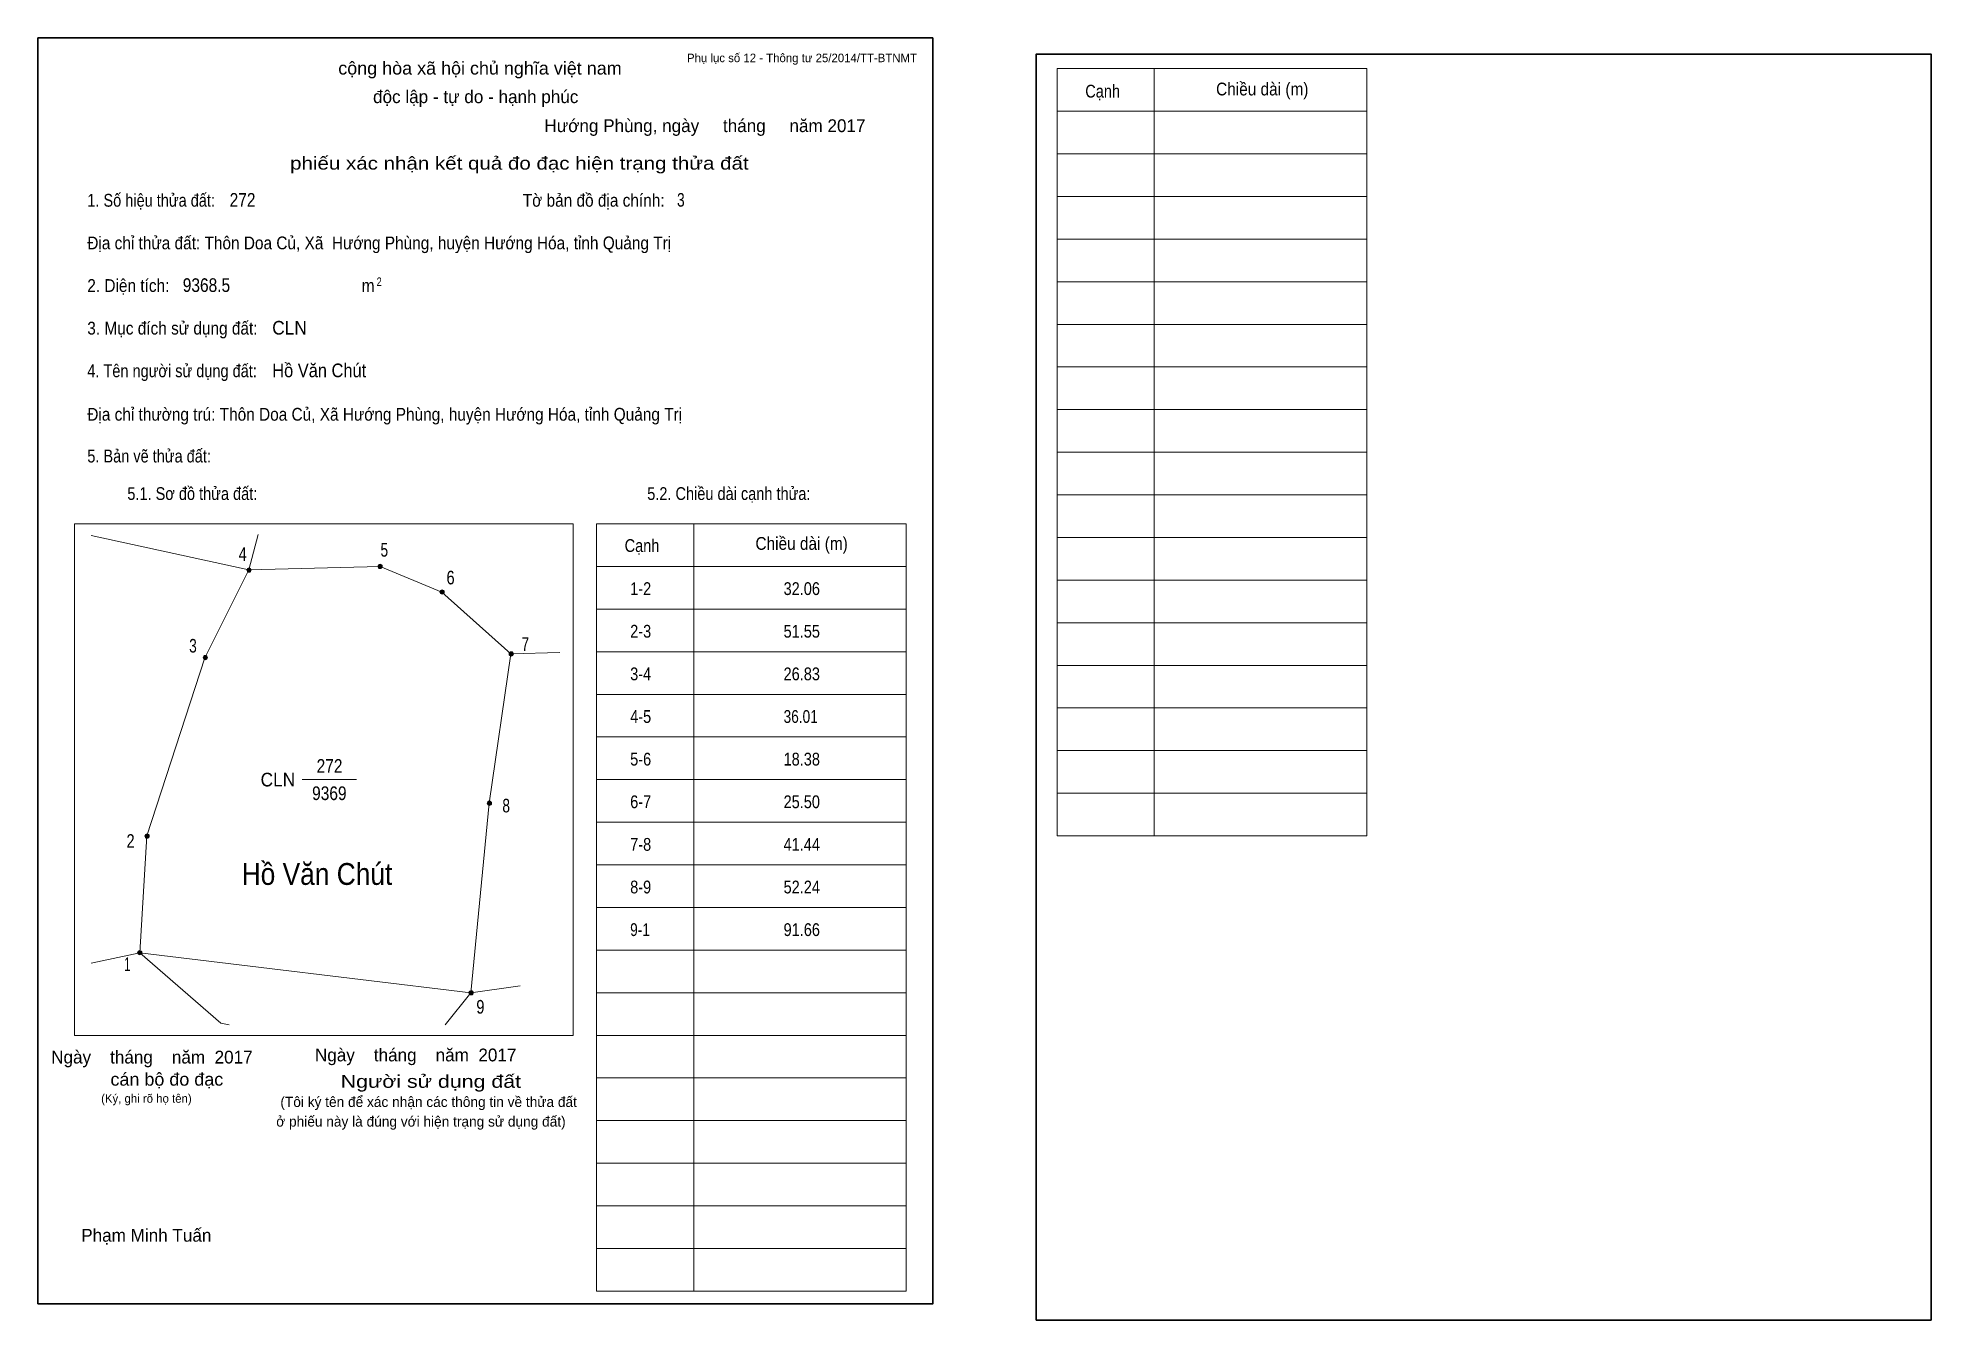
# Model space of a CAD drawing. Header units: centimetres. Extents: x 0 to 44.4, y -0.4 to 29.7.
import ezdxf
from ezdxf.enums import TextEntityAlignment as Align

# ---------------------------------------------------------------- set-up
doc = ezdxf.new("R2010")
doc.units = ezdxf.units.CM
doc.header["$LTSCALE"] = 0.12
for name, color, linetype in [('2', 7, 'Continuous'), ('30', 7, 'Continuous'), ('34', 7, 'Continuous')]:
    doc.layers.add(name, color=color, linetype=linetype)
for name, color, linetype, lineweight in [('32', 7, 'Continuous', 13), ('33', 7, 'Continuous', 13), ('6', 7, 'Continuous', 13), ('63', 7, 'Continuous', 13)]:
    doc.layers.add(name, color=color, linetype=linetype, lineweight=lineweight)

msp = doc.modelspace()

# ---------------------------------------------------------------- hatches: boundary and pattern name
at = {"layer": '32'}
for points in [[(8.0821, 17.3, 1), (7.9821, 17.3, 1)], [(5.0051, 17.2145, 1), (4.9051, 17.2145, 1)], [(9.535, 16.7017, 1), (9.435, 16.7017, 1)], [(3.9795, 15.1632, 1), (3.8795, 15.1632, 1)], [(11.159, 15.2487, 1), (11.059, 15.2487, 1)], [(10.6462, 11.7444, 1), (10.5462, 11.7444, 1)], [(2.612, 10.9752, 1), (2.512, 10.9752, 1)], [(2.441, 8.2402, 1), (2.341, 8.2402, 1)], [(10.2188, 7.3, 1), (10.1188, 7.3, 1)]]:
    msp.add_hatch(color=256, dxfattribs=at).paths.add_polyline_path(points)

# ---------------------------------------------------------------- linework, layer by layer
for centre in [(8.0321, 17.3), (4.9551, 17.2145), (9.485, 16.7017), (3.9295, 15.1632), (11.109, 15.2487), (10.5962, 11.7444), (2.562, 10.9752), (2.391, 8.2402), (10.1688, 7.3)]:
    msp.add_circle(centre, 0.05, dxfattribs=at)
at = {"layer": '33'}
msp.add_line((6.2, 12.3), (7.48, 12.3), dxfattribs=at)
at = {"layer": '6'}
for p, q in [((4.95, 17.22), (1.25, 18.03)), ((5.17, 18.05), (4.95, 17.22)), ((4.95, 17.22), (3.92, 15.16)), ((4.95, 17.22), (8.03, 17.3)), ((11.1, 15.25), (12.25, 15.28)), ((2.39, 8.24), (1.25, 7.99)), ((10.16, 7.3), (2.39, 8.24)), ((2.39, 8.24), (4.29, 6.59)), ((10.16, 7.3), (11.32, 7.46)), ((4.49, 6.55), (4.29, 6.59))]:
    msp.add_line(p, q, dxfattribs=at)
for points in [[(11.1, 15.25), (9.48, 16.7), (8.03, 17.3)], [(2.39, 8.24), (2.56, 10.98), (3.92, 15.16)], [(11.1, 15.25), (10.59, 11.75), (10.16, 7.3), (9.56, 6.55)]]:
    msp.add_lwpolyline(points, dxfattribs=at)
at = {"layer": '63'}
for p, q in [((23.92, 28.98), (31.19, 28.98)), ((23.92, 10.98), (23.92, 28.98)), ((26.2, 10.98), (26.2, 28.98)), ((31.19, 10.98), (31.19, 28.98)), ((23.92, 27.98), (31.19, 27.98)), ((23.92, 26.98), (31.19, 26.98)), ((23.92, 25.98), (31.19, 25.98)), ((23.92, 24.98), (31.19, 24.98)), ((23.92, 23.98), (31.19, 23.98)), ((23.92, 22.98), (31.19, 22.98)), ((23.92, 21.98), (31.19, 21.98)), ((23.92, 20.98), (31.19, 20.98)), ((23.92, 19.98), (31.19, 19.98)), ((23.92, 18.98), (31.19, 18.98)), ((0.86, 18.3), (12.56, 18.3)), ((0.86, 6.3), (0.86, 18.3)), ((12.56, 6.3), (12.56, 18.3)), ((13.11, 18.3), (20.38, 18.3)), ((13.11, 0.3), (13.11, 18.3)), ((15.39, 0.3), (15.39, 18.3)), ((20.38, 0.3), (20.38, 18.3)), ((23.92, 17.98), (31.19, 17.98)), ((13.11, 17.3), (20.38, 17.3)), ((23.92, 16.98), (31.19, 16.98)), ((13.11, 16.3), (20.38, 16.3)), ((23.92, 15.98), (31.19, 15.98)), ((13.11, 15.3), (20.38, 15.3)), ((23.92, 14.98), (31.19, 14.98)), ((13.11, 14.3), (20.38, 14.3)), ((23.92, 13.98), (31.19, 13.98)), ((13.11, 13.3), (20.38, 13.3)), ((23.92, 12.98), (31.19, 12.98)), ((13.11, 12.3), (20.38, 12.3)), ((23.92, 11.98), (31.19, 11.98)), ((13.11, 11.3), (20.38, 11.3)), ((23.92, 10.98), (31.19, 10.98)), ((13.11, 10.3), (20.38, 10.3)), ((13.11, 9.3), (20.38, 9.3)), ((13.11, 8.3), (20.38, 8.3)), ((13.11, 7.3), (20.38, 7.3)), ((0.86, 6.3), (12.56, 6.3)), ((13.11, 6.3), (20.38, 6.3)), ((13.11, 5.3), (20.38, 5.3)), ((13.11, 4.3), (20.38, 4.3)), ((13.11, 3.3), (20.38, 3.3)), ((13.11, 2.3), (20.38, 2.3)), ((13.11, 1.3), (20.38, 1.3)), ((13.11, 0.3), (20.38, 0.3))]:
    msp.add_line(p, q, dxfattribs=at)
at = {"layer": '63', "lineweight": 35}
for points in [[(0, 0), (0, 29.7), (21, 29.7), (21, 0)], [(23.43, -0.38), (23.43, 29.32), (44.43, 29.32), (44.43, -0.38)]]:
    msp.add_lwpolyline(points, close=True, dxfattribs=at)

# ---------------------------------------------------------------- texts
at = {"layer": '2', "width": 0.9}
msp.add_text('Hồ Văn Chút', height=0.5128, dxfattribs=at).set_placement((6.55, 9.83), align=Align.CENTER)
at = {"layer": '30'}
for s, width, p in [('1-2', 0.85, (13.9, 16.63)), ('32.06', 0.85, (17.5, 16.63)), ('2-3', 0.85, (13.9, 15.63)), ('51.55', 0.85, (17.5, 15.63)), ('3-4', 0.85, (13.9, 14.63)), ('26.83', 0.85, (17.5, 14.63)), ('4-5', 0.85, (13.9, 13.63)), ('36.01', 0.8, (17.5, 13.63)), ('5-6', 0.85, (13.9, 12.63)), ('18.38', 0.85, (17.5, 12.63)), ('6-7', 0.85, (13.9, 11.63)), ('25.50', 0.85, (17.5, 11.63)), ('7-8', 0.85, (13.9, 10.63)), ('41.44', 0.85, (17.5, 10.63)), ('8-9', 0.85, (13.9, 9.63)), ('52.24', 0.85, (17.5, 9.63)), ('9-1', 0.8, (13.9, 8.63)), ('91.66', 0.85, (17.5, 8.63))]:
    msp.add_text(s, height=0.3, dxfattribs=dict(at, width=width)).set_placement(p)
at = {"layer": '32'}
for s, width, p in [('5', 0.75, (8.13, 17.53)), ('4', 0.8, (4.805, 17.43)), ('6', 0.8, (9.685, 16.88)), ('3', 0.75, (3.64, 15.28)), ('7', 0.75, (11.44, 15.32)), ('8', 0.75, (10.99, 11.53)), ('2', 0.8, (2.175, 10.7)), ('1', 0.65, (2.1, 7.81)), ('9', 0.8, (10.385, 6.81))]:
    msp.add_text(s, height=0.32, dxfattribs=dict(at, width=width)).set_placement(p, align=Align.CENTER)
at = {"layer": '33', "width": 0.95}
msp.add_text('CLN', height=0.32, dxfattribs=at).set_placement((6.04, 12.14), align=Align.RIGHT)
at = {"layer": '33', "width": 0.85}
for s, p in [('272', (6.845, 12.46)), ('9369', (6.84, 11.82))]:
    msp.add_text(s, height=0.32, dxfattribs=at).set_placement(p, align=Align.CENTER)
at = {"layer": '34'}
for s, width, p in [('272', 0.85, (4.5, 25.74)), ('3', 0.75, (15, 25.74)), ('9368.5', 0.85, (3.4, 23.74)), ('CLN', 0.95, (5.5, 22.74)), ('Hồ Văn Chút', 0.9, (5.5, 21.74))]:
    msp.add_text(s, height=0.32, dxfattribs=dict(at, width=width)).set_placement(p)
at = {"layer": '63'}
for s, height, p in [('Phụ lục số 12 - Thông tư 25/2014/TT-BTNMT', 0.2, (20.63, 29.13)), ('Ngày    tháng    năm  2017', 0.3, (5.04, 5.64)), ('Ngày    tháng    năm  2017', 0.3, (11.23, 5.69)), ('(Ký, ghi rõ họ tên)', 0.2, (3.61, 4.72))]:
    msp.add_text(s, height=height, dxfattribs=at).set_placement(p, align=Align.RIGHT)
at = {"layer": '63', "width": 1.05}
msp.add_text('cộng hòa xã hội chủ nghĩa việt nam', height=0.3, dxfattribs=at).set_placement((10.375, 28.84), align=Align.CENTER)
at = {"layer": '63'}
for s, height, p in [('độc lập - tự do - hạnh phúc', 0.3, (10.275, 28.17)), ('Hướng Phùng, ngày     tháng     năm 2017', 0.3, (15.655, 27.49)), ('(Tôi ký tên để xác nhận các thông tin về thửa đất ', 0.24, (9.215, 4.62)), ('ở phiếu này là đúng với hiện trạng sử dụng đất)', 0.24, (8.99, 4.16)), ('Phạm Minh Tuấn', 0.3, (2.545, 1.46))]:
    msp.add_text(s, height=height, dxfattribs=at).set_placement(p, align=Align.CENTER)
for s, height, width, p in [('Cạnh', 0.3, 0.85, (24.58, 28.3)), ('Chiều dài (m)', 0.3, 0.9, (27.65, 28.35)), ('1. Số hiệu thửa đất:', 0.3, 0.85, (1.16, 25.74)), ('Tờ bản đồ địa chính:', 0.3, 0.9, (11.38, 25.74)), ('Địa chỉ thửa đất: Thôn Doa Củ, Xã  Hướng Phùng, huyện Hướng Hóa, tỉnh Quảng Trị', 0.3, 0.9, (1.16, 24.74)), ('2. Diện tích:', 0.3, 0.9, (1.16, 23.74)), ('2', 0.2, 0.8, (7.95, 23.88)), ('m', 0.3, 0.9, (7.6, 23.74)), ('3. Mục đích sử dụng đất:', 0.3, 0.9, (1.16, 22.74)), ('4. Tên người sử dụng đất:', 0.3, 0.85, (1.16, 21.74)), ('Địa chỉ thường trú: Thôn Doa Củ, Xã Hướng Phùng, huyện Hướng Hóa, tỉnh Quảng Trị', 0.3, 0.9, (1.16, 20.72)), ('5. Bản vẽ thửa đất:', 0.3, 0.85, (1.16, 19.74)), ('5.1. Sơ đồ thửa đất:', 0.3, 0.85, (2.1, 18.86)), ('5.2. Chiều dài cạnh thửa:', 0.3, 0.85, (14.3, 18.86)), ('Cạnh', 0.3, 0.85, (13.77, 17.64)), ('Chiều dài (m)', 0.3, 0.9, (16.84, 17.69))]:
    msp.add_text(s, height=height, dxfattribs=dict(at, width=width)).set_placement(p)
for s, width, p in [('phiếu xác nhận kết quả đo đạc hiện trạng thửa đất', 1.2, (16.68, 26.61)), ('cán bộ đo đạc', 1.05, (4.35, 5.12)), ('Người sử dụng đất', 1.25, (11.34, 5.07))]:
    msp.add_text(s, height=0.3, dxfattribs=dict(at, width=width)).set_placement(p, align=Align.RIGHT)

doc.saveas('drawing.dxf')
